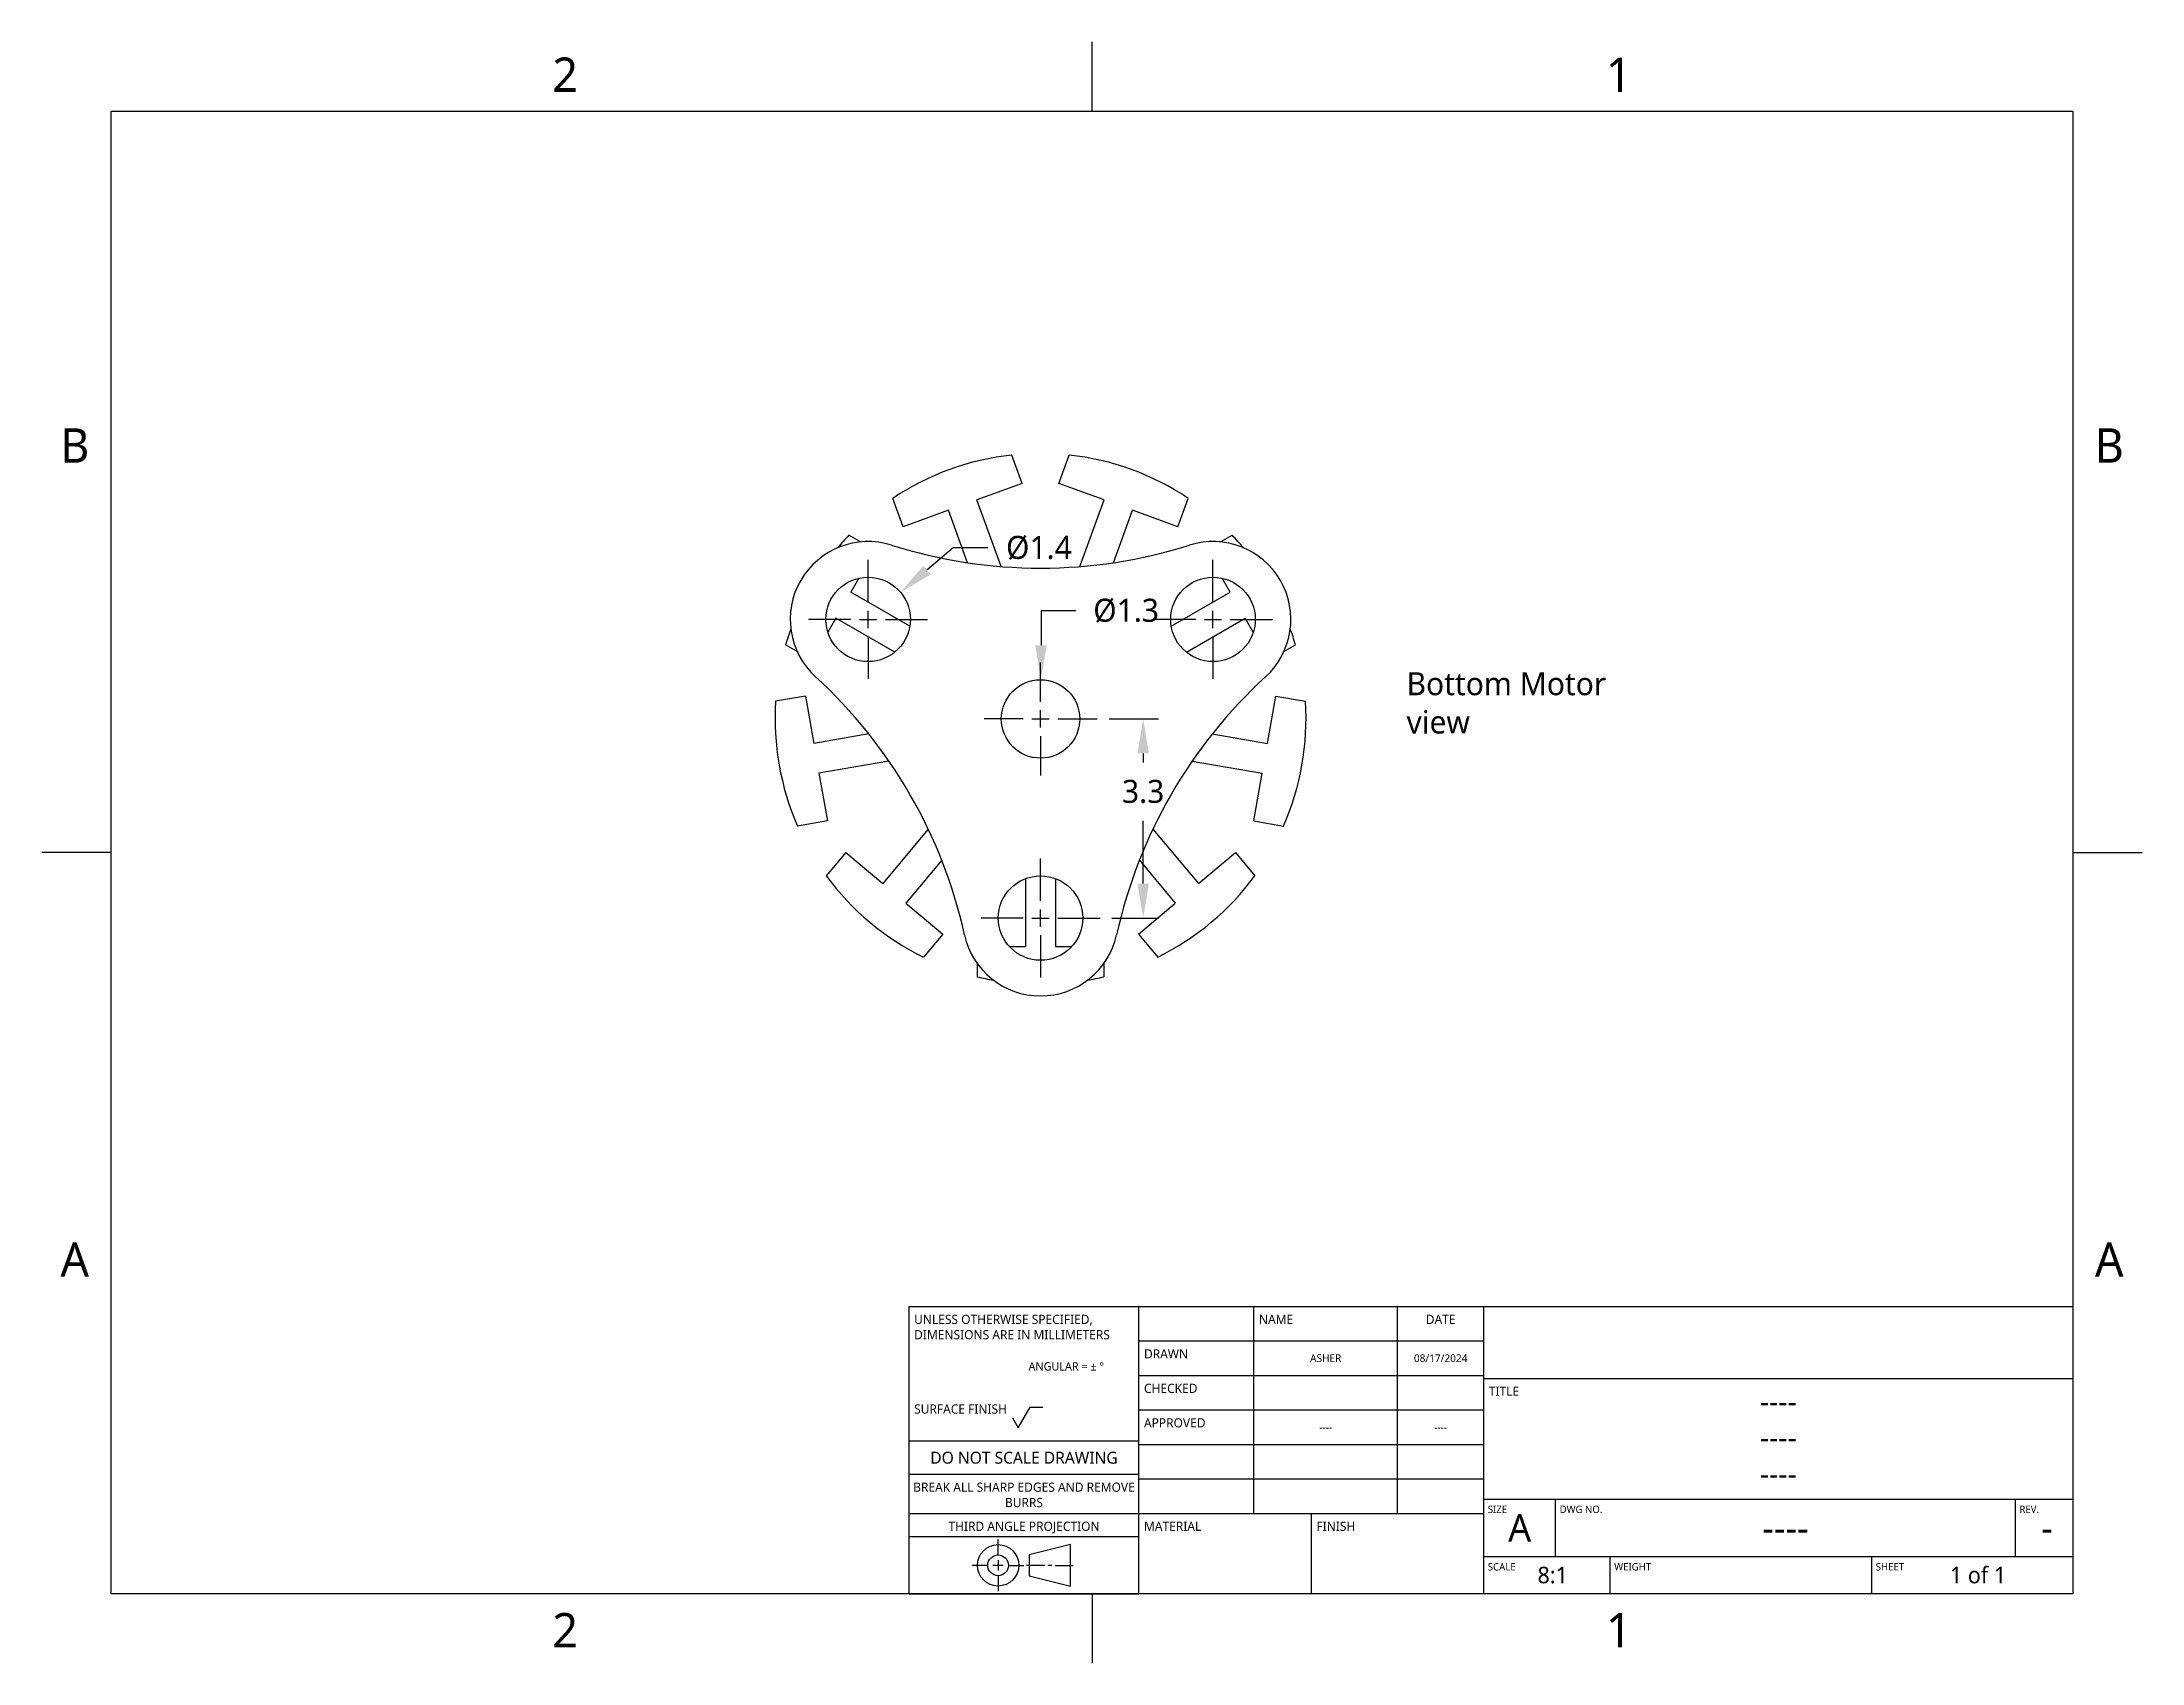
# Model space of a CAD drawing. Extents: x 0 to 11, y 0 to 8.5.
import ezdxf

# ---------------------------------------------------------------- set-up
doc = ezdxf.new("R2010")
doc.units = 0
doc.header["$LTSCALE"] = 0.5
doc.header["$MEASUREMENT"] = 0
doc.header["$PDMODE"] = 33
doc.header["$PDSIZE"] = 0.03937
doc.linetypes.add('CENTER', pattern=[0.72, 0.45, -0.09, 0.09, -0.09])
doc.layers.get('DEFPOINTS').update_dxf_attribs({"linetype": 'CONTINUOUS'})
for name, color, linetype in [('ANNOTATION_TEXT', 7, 'CONTINUOUS'), ('BORDER_FRAME', 7, 'CONTINUOUS'), ('BORDER_ZONES', 7, 'CONTINUOUS'), ('CENTERMARKS', 7, 'CONTINUOUS'), ('TITLE_BLOCK', 7, 'CONTINUOUS'), ('VISIBLE', 7, 'CONTINUOUS')]:
    doc.layers.add(name, color=color, linetype=linetype)
doc.styles.add('ONSHAPE-STANDARD', font='NotoSans-Regular.ttf')
doc.styles.add('ONSHAPE-STANDARD-DIMENSION', font='')
doc.styles.add('ONSHAPE-STANDARD-FIELDS', font='')
doc.styles.add('ONSHAPE-STANDARD-NOTESTYLE', font='Noto Sans', dxfattribs={"height": 0.12})
doc.styles.get('ONSHAPE-STANDARD-DIMENSION').set_extended_font_data('Noto Sans')
doc.styles.get('ONSHAPE-STANDARD-FIELDS').set_extended_font_data('Noto Sans')
doc.dimstyles.new('ONSHAPE-STANDARD$0', dxfattribs={"dimtxt": 0.12, "dimasz": 0.18, "dimexe": 0.08, "dimexo": 0.0625, "dimgap": 0.09, "dimtad": 0, "dimtih": 1, "dimtoh": 1, "dimlfac": 25.4, "dimzin": 11, "dimtxsty": 'ONSHAPE-STANDARD-DIMENSION', "dimcen": 0.09, "dimclrd": 7, "dimclre": 7, "dimclrt": 7, "dimadec": 1, "dimazin": 3, "dimtfac": 1, "dimtofl": 0, "dimtmove": 0, "dimatfit": 3, "dimtolj": 1, "dimtzin": 11})
doc.dimstyles.new('ONSHAPE-STANDARD$3', dxfattribs={"dimtxt": 0.12, "dimasz": 0.18, "dimexe": 0.08, "dimexo": 0.0625, "dimgap": 0.09, "dimtad": 0, "dimtih": 1, "dimtoh": 1, "dimlfac": 25.4, "dimzin": 11, "dimtxsty": 'ONSHAPE-STANDARD-DIMENSION', "dimcen": 0, "dimclrd": 7, "dimclre": 7, "dimclrt": 7, "dimadec": 1, "dimazin": 3, "dimtfac": 1, "dimtofl": 0, "dimtmove": 0, "dimatfit": 3, "dimtolj": 1, "dimtzin": 11})

# ---------------------------------------------------------------- blocks, each defined once
blk = doc.blocks.new('*D1')
at = {"layer": 'ANNOTATION_TEXT', "color": 7}
for p, q in [((5.608, 4.947), (5.866, 4.947)), ((5.786, 4.767), (5.786, 4.72)), ((5.786, 4.088), (5.786, 4.416)), ((5.623, 3.908), (5.866, 3.908))]:
    blk.add_line(p, q, dxfattribs=at)
for points in [[(5.816, 4.767), (5.756, 4.767), (5.786, 4.947)], [(5.756, 4.088), (5.816, 4.088), (5.786, 3.908)]]:
    blk.add_solid(points, dxfattribs=at)
at = {"layer": 'DEFPOINTS', "color": 0}
for p in [(5.545, 4.947), (5.561, 3.908), (5.786, 3.908)]:
    blk.add_point(p, dxfattribs=at)
at = {"layer": 'ANNOTATION_TEXT', "color": 7, "insert": (5.786, 4.568), "char_height": 0.12, "attachment_point": 5, "style": 'ONSHAPE-STANDARD-DIMENSION'}
blk.add_mtext('\\A1;3.3', dxfattribs=at)
blk = doc.blocks.new('*D2')
at = {"layer": 'ANNOTATION_TEXT', "color": 7}
for p, q in [((5.254, 5.512), (5.253, 5.332)), ((5.434, 5.512), (5.254, 5.512))]:
    blk.add_line(p, q, dxfattribs=at)
blk.add_solid([(5.223, 5.332), (5.283, 5.332), (5.252, 5.152)], dxfattribs=at)
at = {"layer": 'DEFPOINTS', "color": 0}
for p in [(5.252, 5.152), (5.249, 4.742)]:
    blk.add_point(p, dxfattribs=at)
at = {"layer": 'ANNOTATION_TEXT', "color": 7, "insert": (5.697, 5.512), "char_height": 0.12, "attachment_point": 5, "style": 'ONSHAPE-STANDARD-DIMENSION'}
blk.add_mtext('\\A1;%%c1.3', dxfattribs=at)
blk = doc.blocks.new('*D3')
at = {"layer": 'ANNOTATION_TEXT', "color": 7}
for p, q in [((4.795, 5.84), (4.657, 5.724)), ((4.975, 5.84), (4.795, 5.84))]:
    blk.add_line(p, q, dxfattribs=at)
blk.add_solid([(4.638, 5.747), (4.677, 5.701), (4.519, 5.608)], dxfattribs=at)
at = {"layer": 'DEFPOINTS', "color": 0}
for p in [(4.519, 5.608), (4.181, 5.325)]:
    blk.add_point(p, dxfattribs=at)
at = {"layer": 'ANNOTATION_TEXT', "color": 7, "insert": (5.242, 5.84), "char_height": 0.12, "attachment_point": 5, "style": 'ONSHAPE-STANDARD-DIMENSION'}
blk.add_mtext('\\A1;%%c1.4', dxfattribs=at)

msp = doc.modelspace()

# ---------------------------------------------------------------- linework, layer by layer
at = {"layer": 'BORDER_FRAME'}
for p, q in [((0.399, 0.38), (0.399, 8.12)), ((0.399, 8.12), (10.639, 8.12)), ((10.639, 8.12), (10.639, 0.38)), ((10.639, 0.38), (0.399, 0.38))]:
    msp.add_line(p, q, dxfattribs=at)
at = {"layer": 'BORDER_ZONES'}
for p, q in [((5.519, 8.12), (5.519, 8.481)), ((0.399, 4.25), (0.038, 4.25)), ((10.639, 4.25), (11, 4.25)), ((5.519, 0.38), (5.519, 0.019))]:
    msp.add_line(p, q, dxfattribs=at)
at = {"layer": 'CENTERMARKS', "linetype": 'CENTER'}
for p, q in [((4.3503, 5.5569), (4.3503, 5.7773)), ((6.1506, 5.5569), (6.1506, 5.7773)), ((4.2603, 5.4669), (4.0398, 5.4669)), ((4.3503, 5.3769), (4.3503, 5.1564)), ((4.4403, 5.4669), (4.6608, 5.4669)), ((6.0606, 5.4669), (5.8401, 5.4669)), ((6.1506, 5.3769), (6.1506, 5.1564)), ((6.2406, 5.4669), (6.461, 5.4669)), ((5.2504, 5.0372), (5.2504, 5.2419)), ((5.1604, 4.9472), (4.9557, 4.9472)), ((5.3404, 4.9472), (5.5452, 4.9472)), ((5.2504, 4.8572), (5.2504, 4.6525)), ((5.2504, 3.9978), (5.2504, 4.2183)), ((5.1604, 3.9078), (4.94, 3.9078)), ((5.3404, 3.9078), (5.5609, 3.9078)), ((5.2504, 3.8178), (5.2504, 3.5973))]:
    msp.add_line(p, q, dxfattribs=at)
at = {"layer": 'CENTERMARKS', "linetype": 'CONTINUOUS'}
for p, q in [((4.3503, 5.4219), (4.3503, 5.5119)), ((6.1506, 5.4219), (6.1506, 5.5119)), ((4.3053, 5.4669), (4.3953, 5.4669)), ((6.1056, 5.4669), (6.1956, 5.4669)), ((5.2054, 4.9472), (5.2954, 4.9472)), ((5.2504, 4.9022), (5.2504, 4.9922)), ((5.2504, 3.8628), (5.2504, 3.9528)), ((5.2054, 3.9078), (5.2954, 3.9078))]:
    msp.add_line(p, q, dxfattribs=at)
at = {"layer": 'TITLE_BLOCK'}
for p, q in [((4.564, 0.38), (4.564, 1.88)), ((4.564, 1.88), (5.764, 1.88)), ((5.764, 0.38), (5.764, 1.88)), ((5.764, 1.88), (7.564, 1.88)), ((6.364, 0.8), (6.364, 1.88)), ((7.114, 0.8), (7.114, 1.88)), ((7.564, 0.38), (7.564, 1.88)), ((7.564, 1.88), (10.639, 1.88)), ((5.764, 1.7), (7.564, 1.7)), ((5.764, 1.52), (7.564, 1.52)), ((7.564, 1.505), (10.639, 1.505)), ((5.134, 1.246), (5.197, 1.3552)), ((5.197, 1.3552), (5.263, 1.3552)), ((5.764, 1.34), (7.564, 1.34)), ((5.104, 1.298), (5.134, 1.246)), ((4.564, 1.178), (5.764, 1.178)), ((5.764, 1.16), (7.564, 1.16)), ((4.564, 1.004), (5.764, 1.004)), ((5.764, 0.98), (7.564, 0.98)), ((4.564, 0.8), (5.764, 0.8)), ((5.764, 0.8), (7.564, 0.8)), ((6.664, 0.38), (6.664, 0.8)), ((7.564, 0.875), (10.639, 0.875)), ((7.939, 0.575), (7.939, 0.875)), ((10.339, 0.575), (10.339, 0.875)), ((4.564, 0.68), (5.764, 0.68)), ((5.029, 0.5828), (5.029, 0.6638)), ((5.029, 0.5558), (5.029, 0.5018)), ((5.407, 0.6368), (5.191, 0.5828)), ((5.191, 0.5828), (5.191, 0.4748)), ((5.407, 0.4208), (5.407, 0.6368)), ((7.564, 0.575), (10.639, 0.575)), ((8.224, 0.38), (8.224, 0.575)), ((9.589, 0.38), (9.589, 0.575)), ((4.975, 0.5288), (4.894, 0.5288)), ((5.056, 0.5288), (5.002, 0.5288)), ((5.029, 0.4748), (5.029, 0.3938)), ((5.083, 0.5288), (5.164, 0.5288)), ((5.272, 0.5288), (5.1775, 0.5288)), ((5.191, 0.4748), (5.407, 0.4208)), ((5.3098, 0.5288), (5.2882, 0.5288)), ((5.326, 0.5288), (5.4205, 0.5288)), ((4.564, 0.38), (5.764, 0.38))]:
    msp.add_line(p, q, dxfattribs=at)
for radius in [0.108, 0.054]:
    msp.add_circle((5.029, 0.5288), radius, dxfattribs=at)
at = {"layer": 'VISIBLE'}
for p, q in [((5.1548, 6.1769), (5.1009, 6.3249)), ((5.3461, 6.1769), (5.4, 6.3249)), ((5.1548, 6.1769), (4.918, 6.0908)), ((5.5829, 6.0908), (5.3461, 6.1769)), ((4.5332, 5.9507), (4.4794, 6.0987)), ((4.77, 6.0369), (4.5332, 5.9507)), ((4.8698, 5.7628), (4.77, 6.0369)), ((5.0446, 5.7428), (4.918, 6.0908)), ((5.4562, 5.7428), (5.5829, 6.0908)), ((5.6311, 5.7628), (5.7309, 6.0369)), ((5.9676, 5.9507), (5.7309, 6.0369)), ((5.9676, 5.9507), (6.0215, 6.0987)), ((4.311, 5.8714), (4.2503, 5.9065)), ((6.1899, 5.8714), (6.2506, 5.9065)), ((4.3026, 5.6821), (4.2607, 5.6095)), ((4.568, 5.4321), (4.2607, 5.6095)), ((5.9328, 5.4321), (6.2402, 5.6095)), ((6.2402, 5.6095), (6.1983, 5.6821)), ((4.182, 5.4731), (4.14, 5.4006)), ((4.4893, 5.2957), (4.182, 5.4731)), ((6.0116, 5.2957), (6.3189, 5.4731)), ((6.3608, 5.4006), (6.3189, 5.4731)), ((3.9803, 5.2986), (3.9196, 5.3337)), ((6.5206, 5.2986), (6.5813, 5.3337)), ((4.0228, 5.0665), (3.8677, 5.0392)), ((4.0228, 5.0665), (4.0665, 4.8184)), ((6.4344, 4.8184), (6.4781, 5.0665)), ((6.4781, 5.0665), (6.6332, 5.0392)), ((4.3538, 4.869), (4.0665, 4.8184)), ((6.1471, 4.869), (6.4344, 4.8184)), ((4.4585, 4.7276), (4.0939, 4.6633)), ((6.0423, 4.7276), (6.407, 4.6633)), ((4.0939, 4.6633), (4.1376, 4.4152)), ((6.3633, 4.4152), (6.407, 4.6633)), ((4.1376, 4.4152), (3.9825, 4.3878)), ((6.3633, 4.4152), (6.5184, 4.3878)), ((4.6643, 4.3712), (4.4263, 4.0875)), ((5.8366, 4.3712), (6.0746, 4.0875)), ((4.2333, 4.2495), (4.132, 4.1288)), ((4.2333, 4.2495), (4.4263, 4.0875)), ((4.7344, 4.2097), (4.5469, 3.9863)), ((5.7664, 4.2097), (5.9539, 3.9863)), ((6.0746, 4.0875), (6.2676, 4.2495)), ((6.2676, 4.2495), (6.3688, 4.1288)), ((5.1717, 4.1137), (5.1717, 3.7589)), ((5.3292, 4.1137), (5.3292, 3.7589)), ((4.5469, 3.9863), (4.7399, 3.8243)), ((5.7609, 3.8243), (5.9539, 3.9863)), ((4.7399, 3.8243), (4.6387, 3.7037)), ((5.0879, 3.7589), (5.1717, 3.7589)), ((5.3292, 3.7589), (5.413, 3.7589)), ((5.7609, 3.8243), (5.8622, 3.7037)), ((4.9197, 3.6715), (4.9197, 3.6014)), ((5.5811, 3.6715), (5.5811, 3.6014))]:
    msp.add_line(p, q, dxfattribs=at)
for centre, radius in [((4.3503, 5.4669), 0.2205), ((6.1506, 5.4669), 0.2205), ((5.2504, 4.9472), 0.2047), ((5.2504, 3.9078), 0.2205)]:
    msp.add_circle(centre, radius, dxfattribs=at)
for centre, radius, start, end in [((5.2504, 4.9472), 1.3858, 96.19393, 123.80607), ((5.2504, 4.9472), 1.3858, 56.19393, 83.80607), ((4.3503, 5.4669), 0.4065, 72.47449, 227.52551), ((5.2504, 4.9472), 1.3858, 136.19393, 139.83922), ((5.2504, 8.3173), 2.5827, 252.47449, 287.52551), ((6.1506, 5.4669), 0.4065, 312.47449, 107.52551), ((5.2504, 4.9472), 1.3858, 40.16078, 43.80607), ((5.2504, 4.9472), 1.3858, 160.16078, 163.80607), ((5.2504, 4.9472), 1.3858, 16.19393, 19.83922), ((2.3319, 3.2621), 2.5827, 12.47449, 47.52551), ((8.169, 3.2621), 2.5827, 132.47449, 167.52551), ((5.2504, 4.9472), 1.3858, 176.19393, 203.80607), ((5.2504, 4.9472), 1.3858, 336.19393, 3.80607), ((5.2504, 4.9472), 1.3858, 216.19393, 243.80607), ((5.2504, 4.9472), 1.3858, 296.19393, 323.80607), ((5.2504, 3.9078), 0.4065, 192.47449, 347.52551), ((5.2504, 4.9472), 1.3858, 256.19393, 259.83922), ((5.2504, 4.9472), 1.3858, 280.16078, 283.80607)]:
    msp.add_arc(centre, radius, start, end, dxfattribs=at)

# ---------------------------------------------------------------- texts
at = {"layer": 'ANNOTATION_TEXT', "insert": (7.1611, 5.1911), "char_height": 0.12, "width": 1.211076, "attachment_point": 1, "style": 'ONSHAPE-STANDARD-NOTESTYLE'}
msp.add_mtext('Bottom Motor view', dxfattribs=at)
at = {"layer": 'BORDER_ZONES', "char_height": 0.18, "attachment_point": 5, "style": 'ONSHAPE-STANDARD'}
for s, insert in [('2', (2.769, 8.31)), ('1', (8.269, 8.31)), ('B', (0.209, 6.375)), ('B', (10.829, 6.375)), ('A', (0.209, 2.125)), ('A', (10.829, 2.125)), ('2', (2.769, 0.19)), ('1', (8.269, 0.19))]:
    msp.add_mtext(s, dxfattribs=dict(at, insert=insert))
at = {"layer": 'TITLE_BLOCK'}
for s, insert, char_height, width, attachment_point, style in [('UNLESS OTHERWISE SPECIFIED, DIMENSIONS ARE IN MILLIMETERS', (4.5904, 1.8368), 0.048, 1.176, 1, 'ONSHAPE-STANDARD'), ('NAME', (6.3904, 1.8368), 0.048, 0.735, 1, 'ONSHAPE-STANDARD'), ('DATE', (7.339, 1.8368), 0.048, 0.441, 2, 'ONSHAPE-STANDARD'), ('DRAWN', (5.7904, 1.6568), 0.048, 0.588, 1, 'ONSHAPE-STANDARD'), ('^JANGULAR = ± °^J', (5.1878, 1.6611), 0.0432, 0.588, 1, 'ONSHAPE-STANDARD'), ('ASHER', (6.739, 1.61), 0.04032, 0.75, 5, 'ONSHAPE-STANDARD-FIELDS'), ('08/17/2024', (7.339, 1.61), 0.04032, 0.45, 5, 'ONSHAPE-STANDARD-FIELDS'), ('CHECKED', (5.7904, 1.4768), 0.048, 0.588, 1, 'ONSHAPE-STANDARD'), ('TITLE', (7.5904, 1.4618), 0.048, 0.3675, 1, 'ONSHAPE-STANDARD'), ('SURFACE FINISH', (4.5904, 1.3688), 0.048, 0.588, 1, 'ONSHAPE-STANDARD'), ('----', (9.1015, 1.385), 0.1152, 2.775, 5, 'ONSHAPE-STANDARD-FIELDS'), ('APPROVED', (5.7904, 1.2968), 0.048, 0.588, 1, 'ONSHAPE-STANDARD'), ('----', (6.739, 1.25), 0.04032, 0.75, 5, 'ONSHAPE-STANDARD-FIELDS'), ('----', (7.339, 1.25), 0.04032, 0.45, 5, 'ONSHAPE-STANDARD-FIELDS'), ('DO NOT SCALE DRAWING', (5.164, 1.1218), 0.0624, 1.176, 2, 'ONSHAPE-STANDARD'), ('----', (9.1015, 1.196), 0.1152, 2.775, 5, 'ONSHAPE-STANDARD-FIELDS'), ('----', (9.1015, 1.007), 0.1152, 2.775, 5, 'ONSHAPE-STANDARD-FIELDS'), ('BREAK ALL SHARP EDGES AND REMOVE BURRS', (5.164, 0.9608), 0.048, 1.176, 2, 'ONSHAPE-STANDARD'), ('SIZE', (7.5851, 0.8404), 0.0384, 0.3675, 1, 'ONSHAPE-STANDARD'), ('A', (7.7515, 0.725), 0.144, 0.375, 5, 'ONSHAPE-STANDARD-FIELDS'), ('DWG NO.', (7.9601, 0.8404), 0.0384, 2.352, 1, 'ONSHAPE-STANDARD'), ('REV.', (10.3601, 0.8404), 0.0384, 0.294, 1, 'ONSHAPE-STANDARD'), ('THIRD ANGLE PROJECTION', (5.164, 0.7568), 0.048, 1.176, 2, 'ONSHAPE-STANDARD'), ('MATERIAL', (5.7904, 0.7568), 0.048, 0.882, 1, 'ONSHAPE-STANDARD'), ('FINISH', (6.6904, 0.7568), 0.048, 0.882, 1, 'ONSHAPE-STANDARD'), ('----', (9.139, 0.725), 0.144, 2.4, 5, 'ONSHAPE-STANDARD-FIELDS'), ('-', (10.504, 0.725), 0.144, 0.27, 5, 'ONSHAPE-STANDARD-FIELDS'), ('SCALE', (7.5851, 0.5404), 0.0384, 0.6468, 1, 'ONSHAPE-STANDARD'), ('8:1', (7.924, 0.4775), 0.0864, 0.6, 5, 'ONSHAPE-STANDARD-FIELDS'), ('WEIGHT', (8.2451, 0.5404), 0.0384, 1.3377, 1, 'ONSHAPE-STANDARD'), ('SHEET', (9.6101, 0.5404), 0.0384, 1.029, 1, 'ONSHAPE-STANDARD'), ('1 of 1', (10.144, 0.4775), 0.0864, 0.99, 5, 'ONSHAPE-STANDARD-FIELDS')]:
    msp.add_mtext(s, dxfattribs=dict(at, insert=insert, char_height=char_height, width=width, attachment_point=attachment_point, style=style))

# ---------------------------------------------------------------- dimensions: what is measured, and where the dimension line sits
at = {"layer": 'ANNOTATION_TEXT'}
for p1, p2, picture, middle in [((4.1813, 5.3253, 0.4724), (4.5193, 5.6085, 0.4724), '*D3', (5.2419, 5.8397)), ((5.2491, 4.7425, 0.4724), (5.2517, 5.1519, 0.4724), '*D2', (5.6973, 5.5119))]:
    dim = msp.add_diameter_dim_2p(p1=p1, p2=p2, dimstyle='ONSHAPE-STANDARD$3', override={"dimlfac": 3.175, "dimpost": '%%c<>', "dimtofl": 0, "dimtmove": 0, "dimatfit": 3}, dxfattribs=at)
    dim.commit()
    dim.dimension.update_dxf_attribs({"geometry": picture, "text_midpoint": middle, "dimtype": 163})
dim = msp.add_linear_dim(base=(5.7865, 3.9078), p1=(5.5452, 4.9472, 0.4724), p2=(5.5609, 3.9078, 0.4724), angle=90, dimstyle='ONSHAPE-STANDARD$0', override={"dimlfac": 3.175, "dimpost": ''}, dxfattribs=at)
dim.commit()
dim.dimension.update_dxf_attribs({"geometry": '*D1', "text_midpoint": (5.7865, 4.5682), "dimtype": 160})

doc.saveas('drawing.dxf')
